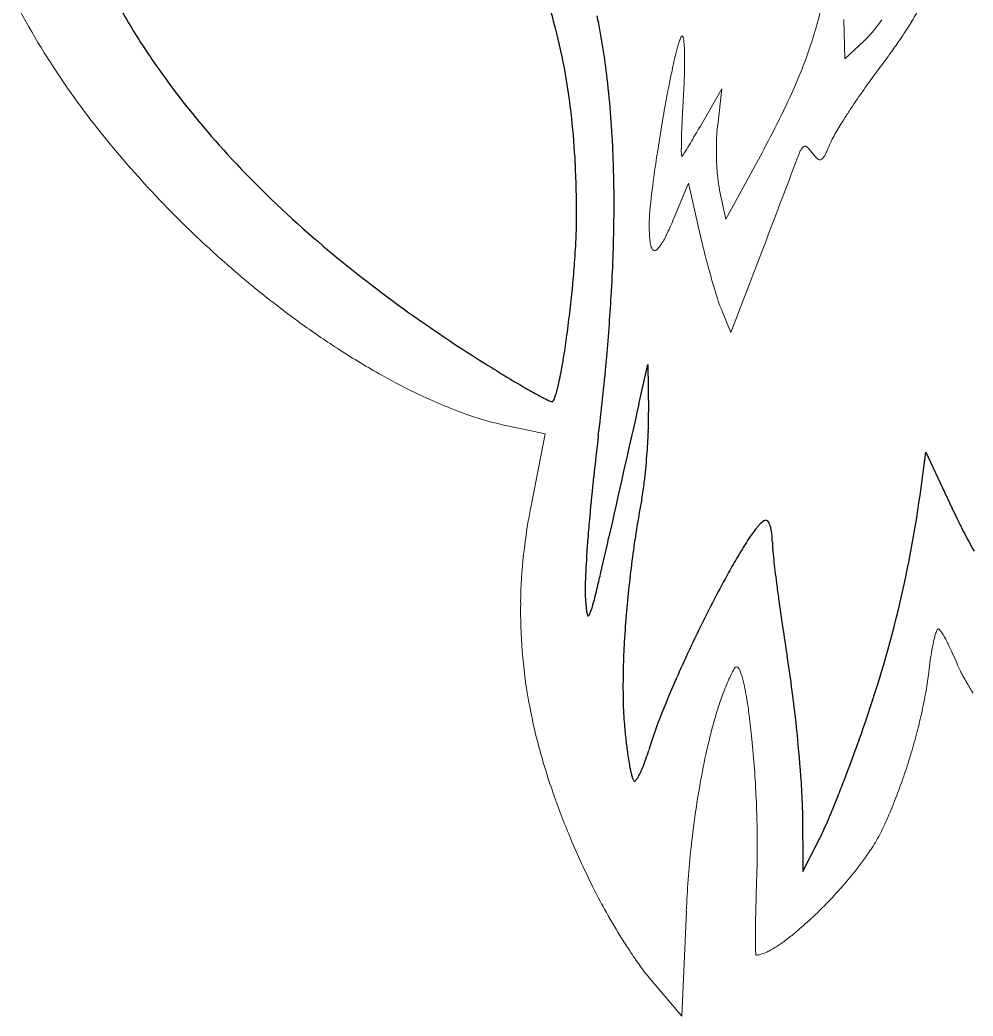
# Model space of a CAD drawing. Header units: millimetres. Extents: x -84 to 198, y -232 to 68.
# Drawn here: x -71.9 to 56.2, y -232.3 to -98.4 of the extents above; entities that cross this region are included whole.
import ezdxf

# ---------------------------------------------------------------- set-up
doc = ezdxf.new("R2010")
doc.units = ezdxf.units.MM
for name, color, linetype, lineweight, true_color in [('1', 1, 'Continuous', 0, 0xff0000), ('2', 3, 'Continuous', 25, 0x00ff00), ('8', 136, 'Continuous', 0, 0x008080)]:
    doc.layers.add(name, color=color, linetype=linetype, lineweight=lineweight, true_color=true_color)

msp = doc.modelspace()

# ---------------------------------------------------------------- linework, layer by layer
at = {"layer": '1'}
for p, q in [((-1.3, -153.99), (-6.37, -152.94)), ((-3.17, -163.46), (-1.3, -153.99)), ((17.67, -218.2), (17.05, -232.29)), ((17.05, -232.29), (13.02, -227.57)), ((13.02, -227.57), (13.02, -227.57))]:
    msp.add_line(p, q, dxfattribs=at)
for centre, radius, start, end in [((24.32, -44.97), 109.48, 208.4594, 215.2766), ((32.18, -39.41), 119.1, 215.2766, 221.0681), ((51.3, -22.75), 144.46, 221.0681, 226.3264), ((47.79, -26.43), 139.38, 226.3264, 228.8989), ((46.38, -28.04), 137.24, 228.8989, 231.4913), ((43.83, -31.24), 133.15, 231.4913, 234.2503), ((35.37, -43), 118.66, 234.2503, 237.1729), ((29.77, -51.68), 108.33, 237.1729, 240.6864), ((17.47, -73.59), 83.21, 240.6864, 244.6954), ((11.2, -86.84), 68.55, 244.6954, 250.5879), ((1.82, -113.45), 40.33, 250.5879, 258.272), ((74.44, -178.79), 79.11, 168.8252, 173.7905), ((65.05, -177.77), 69.67, 173.7905, 179.0818), ((63.38, -177.75), 67.99, 179.0818, 184.6332), ((54.31, -181.86), 3.28, 151.4753, 162.4995), ((51.53, -180.35), 0.115, 89.6555, 151.4753), ((51.53, -180.4), 0.16, 44.5197, 89.6522), ((49.52, -182.38), 2.98, 34.3106, 44.5197), ((46.87, -184.18), 6.19, 31.7482, 34.3106), ((69.98, -186.1), 19.52, 166.6766, 168.5866), ((64.88, -184.89), 14.28, 164.9254, 166.6766), ((58.28, -183.12), 7.44, 162.4995, 164.9254), ((42.19, -187.08), 11.69, 29.8844, 31.7482), ((38.55, -189.17), 15.89, 27.8262, 29.8844), ((28.67, -194.39), 27.06, 26.2491, 27.8262), ((65.78, -177.55), 70.41, 184.6332, 190.0885), ((92.67, -190.45), 42.63, 170.0415, 171.9201), ((83.82, -188.9), 33.64, 168.5866, 170.0415), ((22.4, -197.47), 34.04, 24.1775, 26.2491), ((106.84, -192.46), 56.94, 171.9201, 173.5454), ((13.13, -201.64), 44.21, 22.3597, 24.1775), ((40.03, -194.52), 18.26, 150.7672, 156.2892), ((24.8, -186), 0.807, 129.4437, 150.7677), ((24.41, -185.53), 0.197, 85.4401, 129.4437), ((24.41, -185.57), 0.23, 48.628, 85.4401), ((23.9, -186.15), 1.01, 31.2561, 48.628), ((22.9, -186.75), 2.18, 22.5825, 31.2561), ((18.71, -188.5), 6.71, 17.6469, 22.5825), ((9.71, -181.47), 40.82, 350.0005, 353.5449), ((66.96, -179.49), 14, 202.3598, 207.3189), ((85.99, -169.66), 35.42, 207.3189, 210.436), ((54.85, -201.03), 34.44, 156.2892, 160.3089), ((14.69, -189.78), 10.94, 13.8774, 17.6469), ((0.6, -193.26), 25.44, 11.4065, 13.8774), ((-11.16, -195.63), 37.44, 9.0863, 11.4065), ((-14.64, -177.18), 65.53, 347.2034, 350.0005), ((95.19, -164.26), 46.09, 210.436, 212.2567), ((69.85, -176.83), 74.54, 190.0885, 194.973), ((63.56, -204.15), 43.7, 160.3089, 162.8094), ((-46.74, -201.32), 73.47, 7.4299, 9.0863), ((80.99, -209.54), 61.94, 162.8094, 164.9094), ((-72.35, -204.66), 99.3, 5.5482, 7.4299), ((-24.49, -174.94), 75.64, 345.1045, 347.2034), ((93.69, -212.97), 75.09, 164.9094, 167.8159), ((-123.3, -209.61), 150.49, 4.0198, 5.5482), ((-34.79, -172.2), 86.3, 343.1396, 345.1045), ((83.65, -173.14), 88.82, 194.973, 199.4472), ((124.9, -219.71), 107.02, 167.8159, 170.2504), ((-34.99, -172.14), 86.51, 341.1848, 343.1396), ((-138.35, -210.67), 165.58, 1.2484, 4.0198), ((-25.65, -175.32), 76.64, 339.108, 341.1848), ((142.95, -222.81), 125.34, 170.2504, 173.9691), ((93.49, -169.66), 99.26, 199.4472, 203.0496), ((-16.56, -178.79), 66.91, 336.3831, 339.108), ((5.64, -188.5), 42.68, 332.9711, 336.3831), ((-83.63, -209.47), 110.84, 357.861, 1.2484), ((119.18, -158.73), 127.18, 203.0496, 206.2319), ((25.9, -198.83), 19.94, 326.123, 332.9711), ((157.1, -224.3), 139.57, 173.9691, 177.493), ((6.39, -185.74), 43.43, 321.4845, 326.123), ((-2.08, -179), 54.26, 318.4908, 321.4845), ((371.42, -226.49), 344.53, 177.8584, 178.3269), ((62.34, -186.74), 63.81, 206.2319, 209.2647), ((-9.21, -172.68), 63.79, 315.7299, 318.4908), ((283.97, -223.93), 257.03, 178.3269, 178.8694), ((88.46, -172.1), 93.76, 209.2647, 211.7667), ((-7.72, -174.14), 61.7, 312.7517, 315.7299), ((230.44, -222.87), 203.5, 178.8694, 179.2872), ((4.53, -187.39), 43.65, 309.2106, 312.7517), ((146.44, -221.83), 119.49, 179.2872, 179.8325), ((83.69, -175.05), 88.15, 211.7667, 213.053), ((115.19, -221.74), 88.24, 179.8325, 180.3244), ((73.94, -221.97), 46.99, 180.3244, 180.9985), ((19.2, -206.48), 19.57, 302.6205, 306.359), ((10.87, -195.16), 33.63, 306.359, 309.2106), ((67.82, -185.38), 69.21, 213.053, 214.5047), ((60.7, -222.2), 33.75, 180.9985, 181.6475), ((44.18, -222.68), 17.22, 181.6475, 182.5561), ((34.05, -223.13), 7.08, 182.5561, 187.5458), ((24.78, -215.83), 8.68, 295.158, 299.3823), ((21.79, -210.53), 14.76, 299.3823, 302.6205), ((55.63, -193.76), 54.42, 214.5047, 216.8756), ((27.06, -224.06), 0.0309, 187.5458, 270), ((27.06, -222.14), 1.95, 270, 285.9321), ((26.01, -218.45), 5.78, 285.9321, 295.158), ((30.88, -212.33), 23.47, 216.8756, 220.486)]:
    msp.add_arc(centre, radius, start, end, dxfattribs=at)
at = {"layer": '2'}
for p, q in [((11.27, -150.03), (12.5, -144.67)), ((12.5, -144.67), (12.58, -151.11)), ((49.23, -161.29), (49.87, -156.48)), ((49.87, -156.48), (53.72, -164.7)), ((41.75, -192.74), (41.75, -192.74)), ((33.28, -204.58), (33.35, -212.86)), ((33.35, -212.86), (35.62, -208.38))]:
    msp.add_line(p, q, dxfattribs=at)
for centre, radius, start, end in [((-70.42, -117.8), 72.84, 15.2024, 20.3444), ((25.45, -48.94), 96.62, 208.1695, 212.3259), ((-73.7, -118.69), 76.24, 10.4943, 15.2024), ((-87.03, -117.07), 94.68, 6.5504, 11.7318), ((33.57, -43.8), 106.23, 212.3259, 216.2897), ((-88.99, -121.52), 91.79, 6.2036, 10.4943), ((40.47, -38.74), 114.78, 216.2897, 223.0354), ((-129.84, -121.99), 137.77, 2.2555, 6.5504), ((-101.56, -122.88), 104.43, 2.8676, 6.2036), ((62.79, -17.9), 145.32, 223.0354, 229.0298), ((-138.41, -124.73), 141.33, 0, 2.8676), ((-156.56, -123.04), 164.51, 359.2274, 2.2555), ((-56.78, -124.73), 59.7, 357.5029, 0), ((-218.31, -122.21), 226.27, 356.6454, 359.2274), ((75.29, -3.5), 164.38, 229.0298, 233.7413), ((-118.55, -122.04), 121.53, 355.7527, 357.5029), ((-145.53, -120.03), 148.58, 354.5775, 355.7527), ((-168.38, -117.86), 171.54, 353.4837, 354.5775), ((101.24, 31.87), 208.26, 233.7413, 237.9269), ((-254.32, -120.09), 262.34, 354.7174, 356.6454), ((-162.25, -118.56), 165.36, 352.2922, 353.4837), ((-113.32, -125.19), 115.99, 350.8695, 352.2922), ((105.97, 39.42), 217.16, 237.9268, 238.6625), ((-86.29, -129.53), 88.61, 349.7016, 350.8695), ((-334.86, -112.65), 343.23, 353.0318, 354.7174), ((-48.02, -136.49), 49.71, 348.1424, 349.7016), ((77.89, -6.69), 163.18, 238.6625, 239.5112), ((60.7, -35.89), 129.29, 239.5112, 240.1632), ((-34.93, -139.23), 36.34, 346.704, 348.1424), ((34.13, -82.22), 75.88, 240.1632, 241.0144), ((24.48, -99.63), 55.97, 241.0144, 241.7829), ((-9.7, -145.51), 10.34, 337.9909, 344.733), ((-18.4, -143.14), 19.35, 344.733, 346.704), ((12.07, -122.76), 29.73, 241.7829, 242.8375), ((8.23, -130.25), 21.31, 242.8375, 243.8556), ((3.61, -139.65), 10.83, 243.8556, 245.2837), ((1.02, -145.27), 4.65, 245.2837, 252.4256), ((-0.36, -149.64), 0.0669, 252.4256, 315.0053), ((-0.95, -149.05), 0.9, 315, 337.9909), ((4916.99, -1264.26), 5030.66, 167.20355, 167.41402), ((-39.08, -151.77), 51.67, 357.897, 0.7262), ((-73.96, -150.48), 86.58, 355.7115, 357.897), ((355.58, -197.03), 352.35, 173.0317, 173.926), ((-69.28, -150.84), 81.87, 353.207, 355.7115), ((338.94, -195.26), 335.62, 173.926, 174.8422), ((-20.78, -156.61), 33.03, 349.2638, 353.207), ((-108.37, -140.41), 158.97, 340.7816, 352.4536), ((151.58, -189.3), 142.4, 169.2615, 172.2553), ((106.4, -140.03), 58.17, 205.0967, 207.2763), ((286.31, -190.51), 282.78, 174.8422, 175.4511), ((30.33, -168.85), 3.87, 125.5763, 137.5516), ((28.34, -166.07), 0.451, 90, 125.5763), ((28.34, -165.92), 0.305, 42.9016, 90), ((27.42, -166.78), 1.57, 22.6007, 42.9016), ((43.74, -179.67), 21.11, 143.3933, 145.8684), ((38.84, -176.04), 15.01, 140.9636, 143.3933), ((33.09, -171.38), 7.61, 137.5516, 140.9636), ((26.06, -167.35), 3.04, 16.0981, 22.6007), ((23.75, -168.01), 5.44, 11.2373, 16.0981), ((22.2, -168.32), 7.03, 5.1751, 11.2373), ((185.66, -99.16), 147.35, 207.2763, 208.6457), ((187.87, -182.68), 184.03, 175.4511, 176.2059), ((-969.35, 50.29), 1000.68, 347.12812, 347.39692), ((60.25, -190.87), 41.06, 145.8684, 147.6432), ((19.59, -168.56), 9.64, 0, 5.1751), ((39.24, -168.56), 10, 180, 185.2077), ((73.64, -199.35), 56.91, 147.6432, 149.5199), ((134.66, -159.86), 105.83, 185.2077, 186.8083), ((120.36, -178.2), 116.36, 176.2059, 178.1693), ((167.41, -191.45), 158.37, 172.2553, 175.0941), ((113.46, -222.79), 103.12, 149.5199, 150.9141), ((-176.52, -130.88), 187.41, 346.507, 347.1281), ((141.86, -238.58), 135.61, 150.9141, 152.6041), ((202.22, -151.79), 173.87, 186.8083, 187.3739), ((19.13, -174.97), 15.08, 178.1693, 183.624), ((-78.52, -154.4), 86.63, 344.8777, 346.507), ((300.57, -139.07), 273.04, 187.3739, 187.8252), ((66.85, -171.95), 62.9, 183.6223, 184.6574), ((191.2, -264.16), 191.19, 152.6041, 154.0275), ((355.09, -131.57), 328.07, 187.8252, 188.485), ((18.58, -175.88), 14.46, 184.6574, 186.8162), ((10.48, -176.85), 6.31, 186.8162, 192.7502), ((2.71, -177.26), 2.2, 333.5016, 337.7313), ((-0.37, -176), 5.53, 337.7313, 340.397), ((-5.95, -174.01), 11.46, 340.397, 344.8777), ((153.76, -190.28), 144.67, 175.0941, 176.6963), ((4.83, -178.13), 0.515, 192.7502, 213.6233), ((4.54, -178.32), 0.171, 213.6233, 235.2029), ((4.48, -178.41), 0.0647, 235.2029, 270.6602), ((4.48, -178.4), 0.0742, 270.6602, 300.4751), ((4.41, -178.27), 0.221, 300.4751, 317.5999), ((4.25, -178.13), 0.431, 317.5999, 327.726), ((3.5, -177.65), 1.32, 327.726, 333.5016), ((194.69, -265.86), 195.07, 154.0275, 155.3787), ((387.61, -126.72), 360.95, 188.485, 189.114), ((123.28, -188.52), 114.14, 176.6963, 178.5), ((161.99, -250.87), 159.1, 155.3787, 156.8749), ((-123.85, -208.77), 157.05, 7.3801, 9.1139), ((102.36, -187.97), 93.21, 178.5, 181.2138), ((127.75, -236.25), 121.87, 156.8749, 159.4195), ((-188.45, -217.14), 222.2, 5.9224, 7.3801), ((58.26, -188.91), 49.11, 181.2138, 184.953), ((-174.73, -118.1), 228.99, 339.9502, 340.9752), ((91.71, -186.01), 82.68, 184.9512, 186.3912), ((56.62, -209.54), 45.89, 159.4195, 163.5667), ((70.96, -188.34), 61.8, 186.3912, 188.0568), ((-163.94, -214.6), 197.55, 3.9824, 5.9224), ((-14.42, -188.59), 28.18, 341.053, 343.567), ((-197.16, -109.91), 252.86, 338.9749, 339.9502), ((58.06, -190.16), 48.77, 188.0568, 189.3464), ((37.9, -193.48), 28.34, 189.3464, 191.0381), ((-8.21, -190.72), 21.61, 338.1823, 341.053), ((30.46, -194.93), 20.76, 191.0381, 192.586), ((20.79, -197.09), 10.85, 192.586, 194.7274), ((2.48, -195.29), 9.98, 333.103, 335.9834), ((-4.05, -192.39), 17.12, 335.9834, 338.1823), ((17.74, -197.89), 7.7, 194.7274, 196.8349), ((14.03, -199.01), 3.83, 196.8349, 199.8248), ((12.01, -199.74), 1.67, 199.8248, 213.0619), ((10.69, -200.6), 0.0976, 213.0619, 270), ((10.69, -200.52), 0.183, 270, 313.61), ((9.5, -199.27), 1.9, 313.61, 326.849), ((7.88, -198.21), 3.84, 326.849, 330.4748), ((4.86, -196.5), 7.31, 330.4748, 333.103), ((-27.19, -205.08), 60.47, 0.4754, 3.9824), ((-167.83, -121.19), 221.44, 338.3825, 338.9749), ((-105.38, -145.94), 154.26, 337.6727, 338.3825), ((-61.8, -163.83), 107.15, 336.1634, 337.6727), ((13.03, -196.89), 25.34, 333.0597, 336.1634)]:
    msp.add_arc(centre, radius, start, end, dxfattribs=at)
at = {"layer": '8'}
for p, q in [((38.86, -98.3), (38.98, -103.59)), ((38.98, -103.59), (41.51, -101.23)), ((19.92, -112.02), (22.46, -107.64)), ((22.46, -107.64), (21.88, -112.51)), ((22.98, -125.15), (27.62, -116.63)), ((17.94, -120.3), (16.04, -124.93)), ((19.53, -127.27), (17.94, -120.3)), ((22.14, -121.26), (22.98, -125.15)), ((27.5, -130.34), (23.66, -140.38)), ((23.66, -140.38), (22.39, -137.3)), ((22.39, -137.3), (22.39, -137.3))]:
    msp.add_line(p, q, dxfattribs=at)
for centre, radius, start, end in [((-15.46, -84.95), 52.59, 344.7164, 348.1989), ((4.04, -71.51), 51.59, 328.0928, 330.7407), ((-17.34, -84.43), 54.55, 341.4609, 344.7164), ((25.33, -85.38), 22.69, 319.761, 325.07), ((-5.71, -65.44), 63.08, 325.6983, 328.0928), ((31.94, -90.97), 14.03, 313.0085, 319.761), ((36.58, -107.55), 20.85, 163.3979, 164.6829), ((26.98, -104.69), 10.83, 161.6152, 163.3979), ((22.1, -103.07), 5.68, 155.3216, 161.6152), ((17.35, -100.89), 0.463, 133.1505, 155.3216), ((17.1, -100.62), 0.0955, 93.7256, 133.152), ((17.1, -100.59), 0.0695, 47.1456, 93.7256), ((17.04, -100.66), 0.162, 31.0884, 47.1456), ((16.74, -100.84), 0.507, 22.0377, 31.0884), ((16.41, -100.98), 0.866, 15.6363, 22.0377), ((15.12, -101.34), 2.2, 11.6252, 15.6363), ((13.96, -101.58), 3.39, 8.2128, 11.6252), ((9.9, -102.16), 7.49, 5.917, 8.2128), ((6.51, -102.51), 10.9, 3.7276, 5.917), ((-27.06, -81.17), 64.8, 338.4738, 341.4609), ((-20.06, -55.65), 80.45, 324.2255, 325.6983), ((70.02, -116.07), 55.36, 166.0201, 166.9878), ((44.43, -109.7), 28.99, 164.6829, 166.0201), ((-4.43, -103.22), 21.86, 2.1815, 3.7276), ((-12.93, -103.55), 30.37, 0.5552, 2.1815), ((-88.89, -6.06), 165.29, 323.198, 324.2255), ((90.3, -120.76), 76.18, 166.9878, 168.0254), ((-52.57, -103.6), 70.01, 357.8399, 359.3374), ((-36.72, -103.78), 54.16, 359.3374, 0.5552), ((149.37, -133.29), 136.55, 168.0254, 168.8004), ((-38.07, -76.83), 76.64, 334.3868, 338.4738), ((130.94, -170.52), 109.25, 143.198, 144.7426), ((190.95, -141.52), 178.95, 168.8004, 169.75), ((-83.02, -102.45), 100.48, 356.59, 357.8399), ((274.51, -123.75), 257.68, 176.5895, 177.0892), ((133.06, -172.02), 111.85, 144.7426, 146.2692), ((258.23, -153.69), 247.32, 169.75, 170.5578), ((204.11, -120.17), 187.19, 177.0892, 177.6755), ((-98.79, -47.72), 143.97, 331.4051, 334.3868), ((119.93, -163.25), 96.06, 146.2692, 147.2394), ((-186.76, 7.85), 238.92, 329.5394, 329.8874), ((75.14, -134.96), 43.08, 148.4216, 151.1653), ((93.55, -146.28), 64.7, 147.2394, 148.4216), ((258.17, -153.68), 247.25, 170.5578, 171.3602), ((102.49, -116.54), 85.5, 178.1349, 178.7376), ((164.13, -118.55), 147.18, 177.6755, 178.1349), ((-144.56, -16.97), 189.96, 329.1492, 329.5394), ((45.93, -115.36), 24.22, 173.2437, 177.8157), ((79.86, -116.04), 62.87, 178.7376, 179.2867), ((-84.26, -52.99), 119.73, 327.9498, 329.1492), ((61.05, -115.93), 39.34, 177.8157, 181.4023), ((11.56, -104.45), 27.54, 334.3259, 337.5006), ((44.48, -118.08), 8.09, 151.1653, 157.4997), ((50.14, -115.67), 33.14, 179.2867, 180.0429), ((40.65, -115.68), 23.66, 180.0429, 180.7791), ((28.87, -115.84), 11.88, 180.7791, 181.818), ((21.01, -116.09), 4.01, 181.818, 188.6869), ((56.15, -126.21), 25.31, 156.4615, 159.8224), ((35.46, -117.2), 2.76, 146.2629, 156.4615), ((34.18, -116.34), 1.21, 131.2387, 146.2629), ((33.62, -115.7), 0.362, 103.567, 131.2387), ((33.61, -115.64), 0.305, 69.0828, 103.567), ((33.4, -116.18), 0.88, 49.0026, 69.0828), ((32.69, -117), 1.96, 40.1175, 49.0026), ((26.59, -122.14), 9.94, 36.1757, 40.1175), ((41.88, -110.96), 9, 216.1742, 220.7297), ((33.49, -114.99), 3.22, 325.0276, 334.3259), ((195.9, -144.22), 184.27, 171.3602, 172.2897), ((17.06, -116.69), 0.0181, 188.6869, 315.0369), ((16.34, -115.97), 1.04, 315.0653, 327.9498), ((58.66, -115.99), 36.95, 181.4023, 185.571), ((-1582.3, 487.77), 1724.39, 338.99469, 339.45194), ((36.32, -115.75), 1.66, 220.7297, 231.3374), ((35.75, -116.47), 0.744, 231.3374, 254.7663), ((35.64, -116.86), 0.332, 254.7663, 290.1563), ((35.59, -116.73), 0.469, 290.1563, 312.5911), ((34.88, -115.97), 1.51, 312.5911, 325.0276), ((134.13, -135.85), 121.94, 172.2897, 174.4534), ((36.66, -118.14), 14.85, 185.571, 192.1482), ((32.16, -125.95), 19.48, 174.4534, 179.8684), ((-34.29, -104.17), 54.44, 336.2278, 337.5805), ((39.38, -125.97), 26.7, 179.8641, 182.8759), ((-2.19, -118.69), 19.21, 329.9519, 334.4161), ((-12.24, -113.88), 30.35, 334.4161, 336.2278), ((22.18, -126.83), 9.48, 182.8759, 187.9304), ((17.66, -127.46), 4.92, 187.9304, 196.9538), ((10.31, -125.92), 4.76, 320.9758, 329.9519), ((122.27, -103.87), 105.37, 192.8294, 194.2024), ((13.88, -128.62), 0.969, 196.9538, 217.3745), ((13.51, -128.9), 0.503, 217.3745, 235.4719), ((13.39, -129.08), 0.287, 235.4719, 259.5164), ((13.39, -129.07), 0.295, 259.5164, 282.5934), ((13.33, -128.83), 0.543, 282.5934, 299.5473), ((13.16, -128.52), 0.895, 299.5473, 312.9671), ((12.06, -127.34), 2.51, 312.9671, 320.9758), ((137.49, -100.02), 121.07, 194.2024, 195.4833), ((115.58, -106.09), 98.33, 195.4833, 197.6029), ((39.41, -130.25), 18.43, 197.6029, 202.5003)]:
    msp.add_arc(centre, radius, start, end, dxfattribs=at)

doc.saveas('drawing.dxf')
